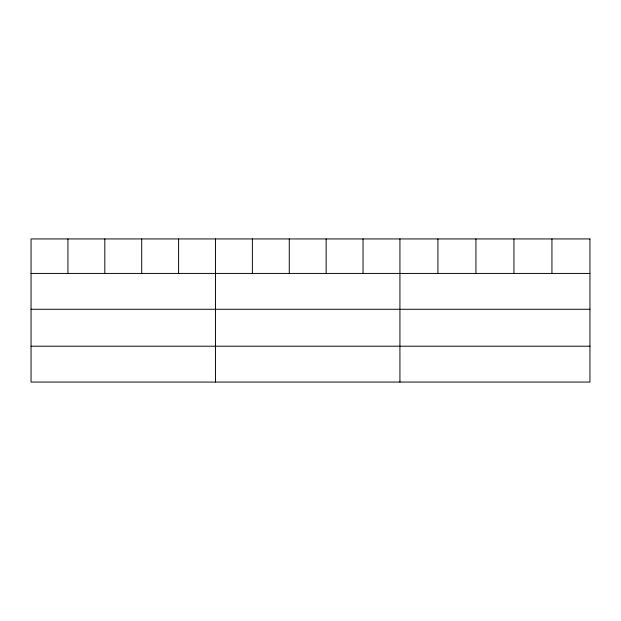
<?xml version="1.0" encoding="UTF-8"?>
<svg xmlns="http://www.w3.org/2000/svg" width="621" height="621" viewBox="0 0 621 621"><rect width="100%" height="100%" fill="white"/><g stroke="black" fill="none" stroke-linecap="round" stroke-linejoin="round"><path stroke-width="0.93" d="M31.05 273.426L589.95 273.426M31.05 309.274L589.95 309.274M31.05 346.215L589.95 346.215M551.945 238.938L551.945 273.426M513.94 238.938L513.94 273.426M475.934 238.938L475.934 273.426M437.929 238.938L437.929 273.426M399.924 238.938L399.924 382.062M363.037 238.938L363.037 273.426M326.149 238.938L326.149 273.426M289.262 238.938L289.262 273.426M252.374 238.938L252.374 273.426M215.487 238.938L215.487 382.062M178.6 238.938L178.6 273.426M141.712 238.938L141.712 273.426M104.825 238.938L104.825 273.426M67.937 238.938L67.937 273.426M589.95 238.938L31.05 238.938L31.05 382.062L589.95 382.062L589.95 238.938"/></g></svg>
